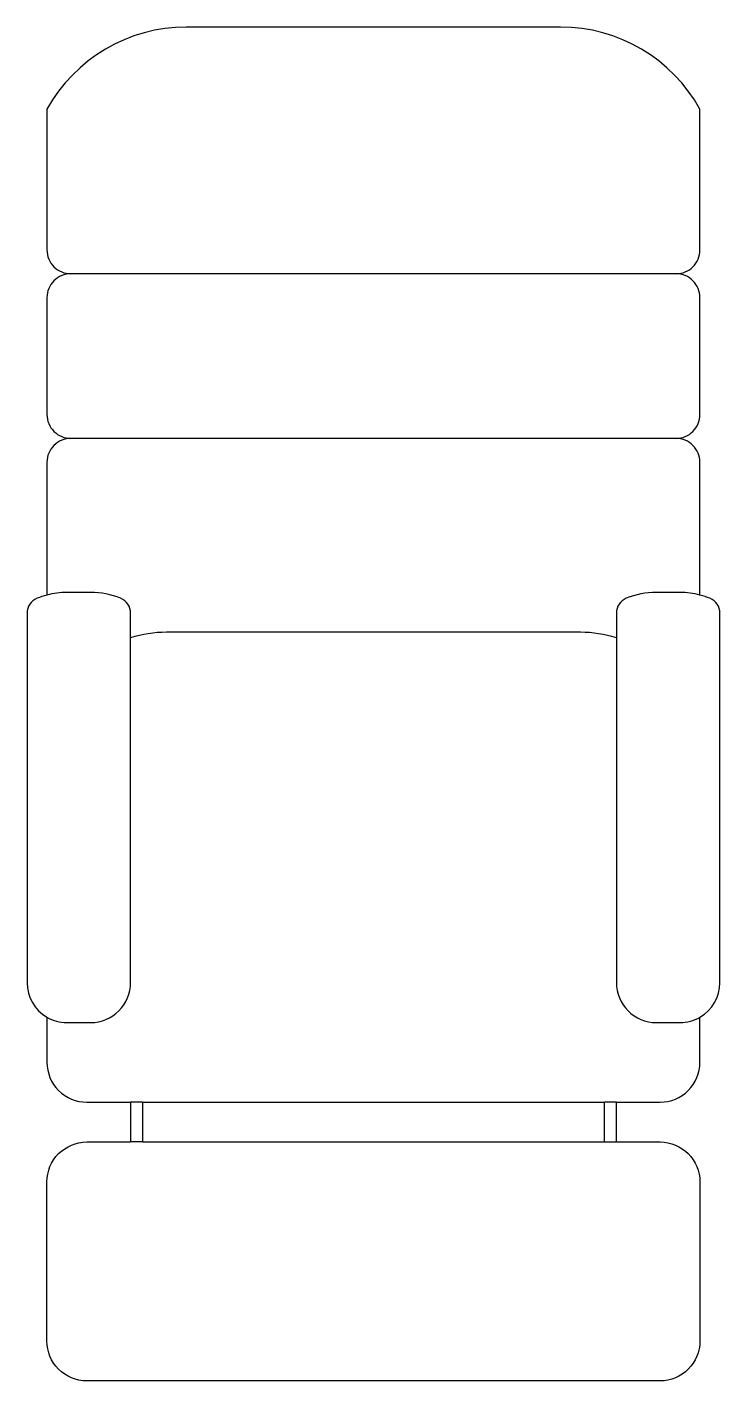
# Model space of a CAD drawing. Extents: x 4.26 to 5.13, y 5.2 to 6.9.
import ezdxf

# ---------------------------------------------------------------- set-up
doc = ezdxf.new("R2010")
doc.units = 0
doc.layers.get('0').update_dxf_attribs({"linetype": 'CONTINUOUS'})

msp = doc.modelspace()

# ---------------------------------------------------------------- linework, layer by layer
at = {"color": 0}
for p, q in [((5.0764, 6.5931), (4.3164, 6.5931)), ((5.0764, 6.3864), (4.3164, 6.3864)), ((4.4064, 5.5529), (4.3914, 5.5529)), ((4.3914, 5.5529), (4.3914, 5.5029)), ((4.4064, 5.5529), (4.9864, 5.5529)), ((4.4064, 5.5529), (4.4064, 5.5029)), ((5.0014, 5.5529), (4.9864, 5.5529)), ((4.9864, 5.5029), (4.9864, 5.5529)), ((5.0014, 5.5029), (5.0014, 5.5529)), ((4.4064, 5.5029), (4.3914, 5.5029)), ((4.4064, 5.5029), (4.9864, 5.5029)), ((4.9864, 5.5029), (5.0014, 5.5029))]:
    msp.add_line(p, q, dxfattribs=at)
for points in [[(5.1064, 6.1897), (5.1064, 6.3564, 0.414214), (5.0764, 6.3864, 0.414214), (5.1064, 6.4164), (5.1064, 6.5631, 0.414214), (5.0764, 6.5931, 0.414214), (5.1064, 6.6231), (5.1064, 6.7997, 0.272842), (4.9314, 6.9029), (4.4614, 6.9029, 0.272842), (4.2864, 6.7997), (4.2864, 6.6231, 0.414214), (4.3164, 6.5931, 0.414214), (4.2864, 6.5631), (4.2864, 6.4164, 0.414214), (4.3164, 6.3864, 0.414214), (4.2864, 6.3564), (4.2864, 6.1897)], [(4.2864, 6.1897, 0.032941), (4.2739, 6.1856, 0.305615), (4.2614, 6.167), (4.2614, 5.7029, 0.267949), (4.2864, 5.6596, 0.267949)], [(4.2864, 5.6596, 0.131652), (4.3114, 5.6529), (4.3414, 5.6529, 0.414214), (4.3914, 5.7029), (4.3914, 6.167, 0.305615), (4.3789, 6.1856, 0.096396), (4.3414, 6.1929), (4.3114, 6.1929, 0.063254), (4.2864, 6.1897, 0.063254)], [(5.1064, 6.1897, 0.063254), (5.0814, 6.1929), (5.0514, 6.1929, 0.096396), (5.0139, 6.1856, 0.305615), (5.0014, 6.167), (5.0014, 6.136), (5.0014, 5.7029, 0.414214), (5.0514, 5.6529), (5.0814, 5.6529, 0.131652), (5.1064, 5.6596, 0.131652)], [(5.1064, 5.6596, 0.267949), (5.1314, 5.7029), (5.1314, 6.167, 0.305615), (5.1189, 6.1856, 0.032941), (5.1064, 6.1897)], [(5.0014, 6.136, 0.076321), (4.9564, 6.1429), (4.4364, 6.1429, 0.076321), (4.3914, 6.136, 0.076321)], [(4.2864, 5.6596), (4.2864, 5.6029, 0.414214), (4.3364, 5.5529), (4.3914, 5.5529)], [(5.0014, 5.5529), (5.0564, 5.5529, 0.414214), (5.1064, 5.6029), (5.1064, 5.6596)], [(5.0014, 5.5029), (5.0564, 5.5029, -0.414214), (5.1064, 5.4529), (5.1064, 5.2529, -0.414214), (5.0564, 5.2029), (4.3364, 5.2029, -0.414214), (4.2864, 5.2529), (4.2864, 5.4529, -0.414214), (4.3364, 5.5029), (4.3914, 5.5029)]]:
    msp.add_lwpolyline(points, format="xyb", dxfattribs=at)
msp.add_arc((4.3414, 6.0929), 0.05, 359.9999999999999, 0, dxfattribs=at)

doc.saveas('drawing.dxf')
